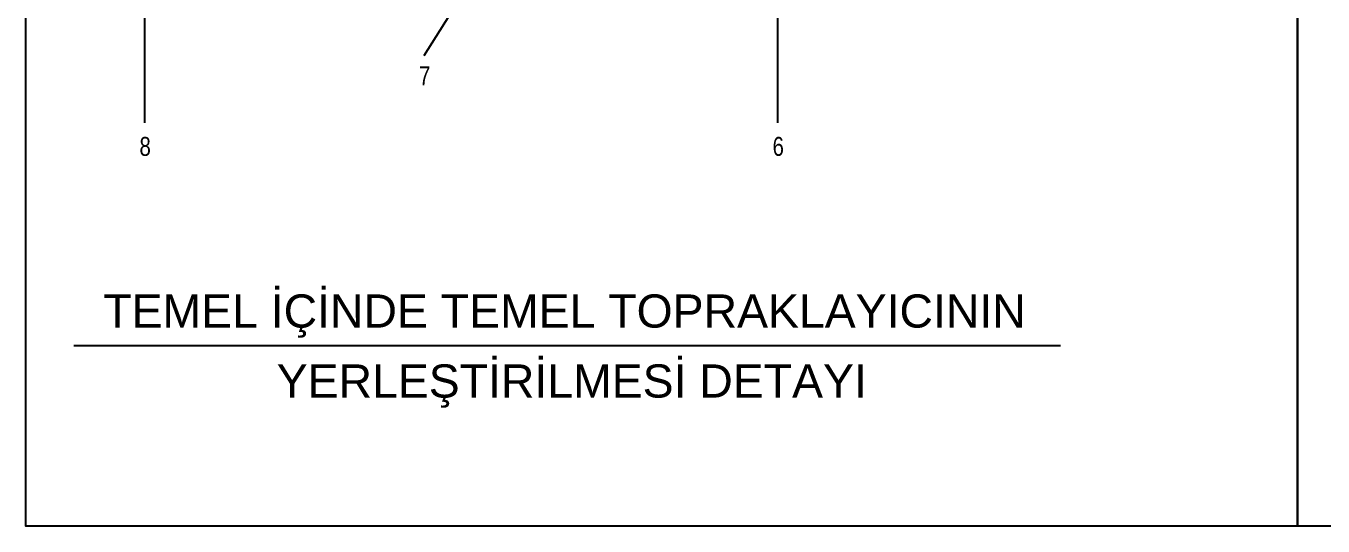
# Model space of a CAD drawing. Header units: millimetres. Extents: x 635 to 12891, y 1434 to 3689.
# Drawn here: x 635.1 to 1053, y 2136.8 to 2298.1 of the extents above; entities that cross this region are included whole.
import ezdxf

# ---------------------------------------------------------------- set-up
doc = ezdxf.new("R2010")
doc.units = ezdxf.units.MM
doc.linetypes.add('SOLID_LINE', pattern=[0])
for name, color, linetype in [('AHAT', 3, 'Continuous'), ('MIMARI', 2, 'SOLID_LINE'), ('YAZI', 7, 'Continuous')]:
    doc.layers.add(name, color=color, linetype=linetype)
doc.styles.add('2', font='wturkce.shx', dxfattribs={"height": 0.2})
doc.styles.add('STYLE1', font='arial.ttf')

msp = doc.modelspace()

# ---------------------------------------------------------------- linework, layer by layer
at = {"layer": 'AHAT', "linetype": 'Continuous'}
msp.add_line((650.5, 2195.02), (968.4, 2195.02), dxfattribs=at)
at = {"layer": 'MIMARI', "linetype": 'Continuous'}
for p, q in [((800.46, 2347.17), (763.25, 2288.42)), ((673.22, 2327.74), (673.28, 2266.83)), ((877.24, 2310.97), (877.24, 2266.83))]:
    msp.add_line(p, q, dxfattribs=at)
at = {"layer": 'YAZI'}
for points in [[(1044.74, 2691.94), (1458.33, 2691.94), (1458.33, 2136.81), (1044.74, 2136.81)], [(635.09, 2601.4), (1044.74, 2601.4), (1044.74, 2136.81), (635.09, 2136.81)]]:
    msp.add_lwpolyline(points, close=True, dxfattribs=at)

# ---------------------------------------------------------------- texts
at = {"layer": 'YAZI', "linetype": 'Continuous', "style": '2', "width": 0.8}
for s, p in [('7', (761.72, 2278.89)), ('8', (671.68, 2256.16)), ('6', (875.64, 2256.16))]:
    msp.add_text(s, height=6.11, dxfattribs=at).set_placement(p)
at = {"layer": 'YAZI', "style": 'STYLE1'}
for s, p in [('TEMEL İÇİNDE TEMEL TOPRAKLAYICININ ', (660, 2200.8)), ('YERLEŞTİRİLMESİ DETAYI', (715.88, 2178.24))]:
    msp.add_text(s, height=10.6952, dxfattribs=at).set_placement(p)

doc.saveas('drawing.dxf')
